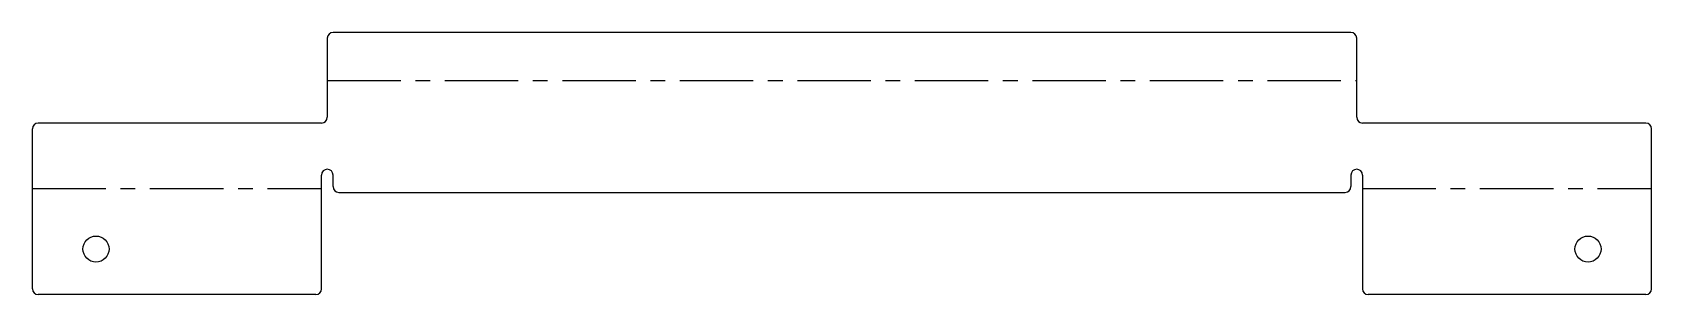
# Model space of a CAD drawing. Header units: millimetres. Extents: x -140 to 140, y -18 to 27.
import ezdxf

# ---------------------------------------------------------------- set-up
doc = ezdxf.new("R2010")
doc.units = ezdxf.units.MM
doc.linetypes.add('CENTERX2', pattern=[20.32, 12.7, -2.54, 2.54, -2.54])

msp = doc.modelspace()

# ---------------------------------------------------------------- linework, layer by layer
at = {"color": 7, "linetype": 'Continuous', "lineweight": 25}
for p, q in [((-89, 26.42), (-89, 12.71)), ((88, 27.42), (-88, 27.42)), ((89, 12.71), (89, 26.42)), ((-90, 11.71), (-139, 11.71)), ((139, 11.71), (90, 11.71)), ((-140, -17), (-140, 10.71)), ((140, -17), (140, 10.71)), ((-90, -17), (-90, 2.71)), ((-88, 0.71), (-88, 2.71)), ((88, 2.71), (88, 0.71)), ((90, 2.71), (90, -17)), ((-87, -0.29), (87, -0.29)), ((-91, -18), (-139, -18)), ((139, -18), (91, -18))]:
    msp.add_line(p, q, dxfattribs=at)
at = {"color": 7, "linetype": 'CENTERX2'}
for p, q in [((-89, 19.07), (89, 19.07)), ((-140, 0.36), (-90, 0.36)), ((90, 0.36), (140, 0.36))]:
    msp.add_line(p, q, dxfattribs=at)
at = {"color": 7, "linetype": 'Continuous', "lineweight": 25}
for centre in [(-129, -10.1), (129, -10.1)]:
    msp.add_circle(centre, 2.25, dxfattribs=at)
for centre, start, end in [((-88, 26.42), 90, 180), ((88, 26.42), 0, 90), ((-139, 10.71), 90, 180), ((-90, 12.71), 270, 0), ((90, 12.71), 180, 270), ((139, 10.71), 0, 90), ((-89, 2.71), 0, 180), ((89, 2.71), 0, 180), ((-87, 0.71), 180, 270), ((87, 0.71), 270, 0), ((-139, -17), 180, 270), ((-91, -17), 270, 0), ((91, -17), 180, 270), ((139, -17), 270, 0)]:
    msp.add_arc(centre, 1, start, end, dxfattribs=at)

doc.saveas('drawing.dxf')
